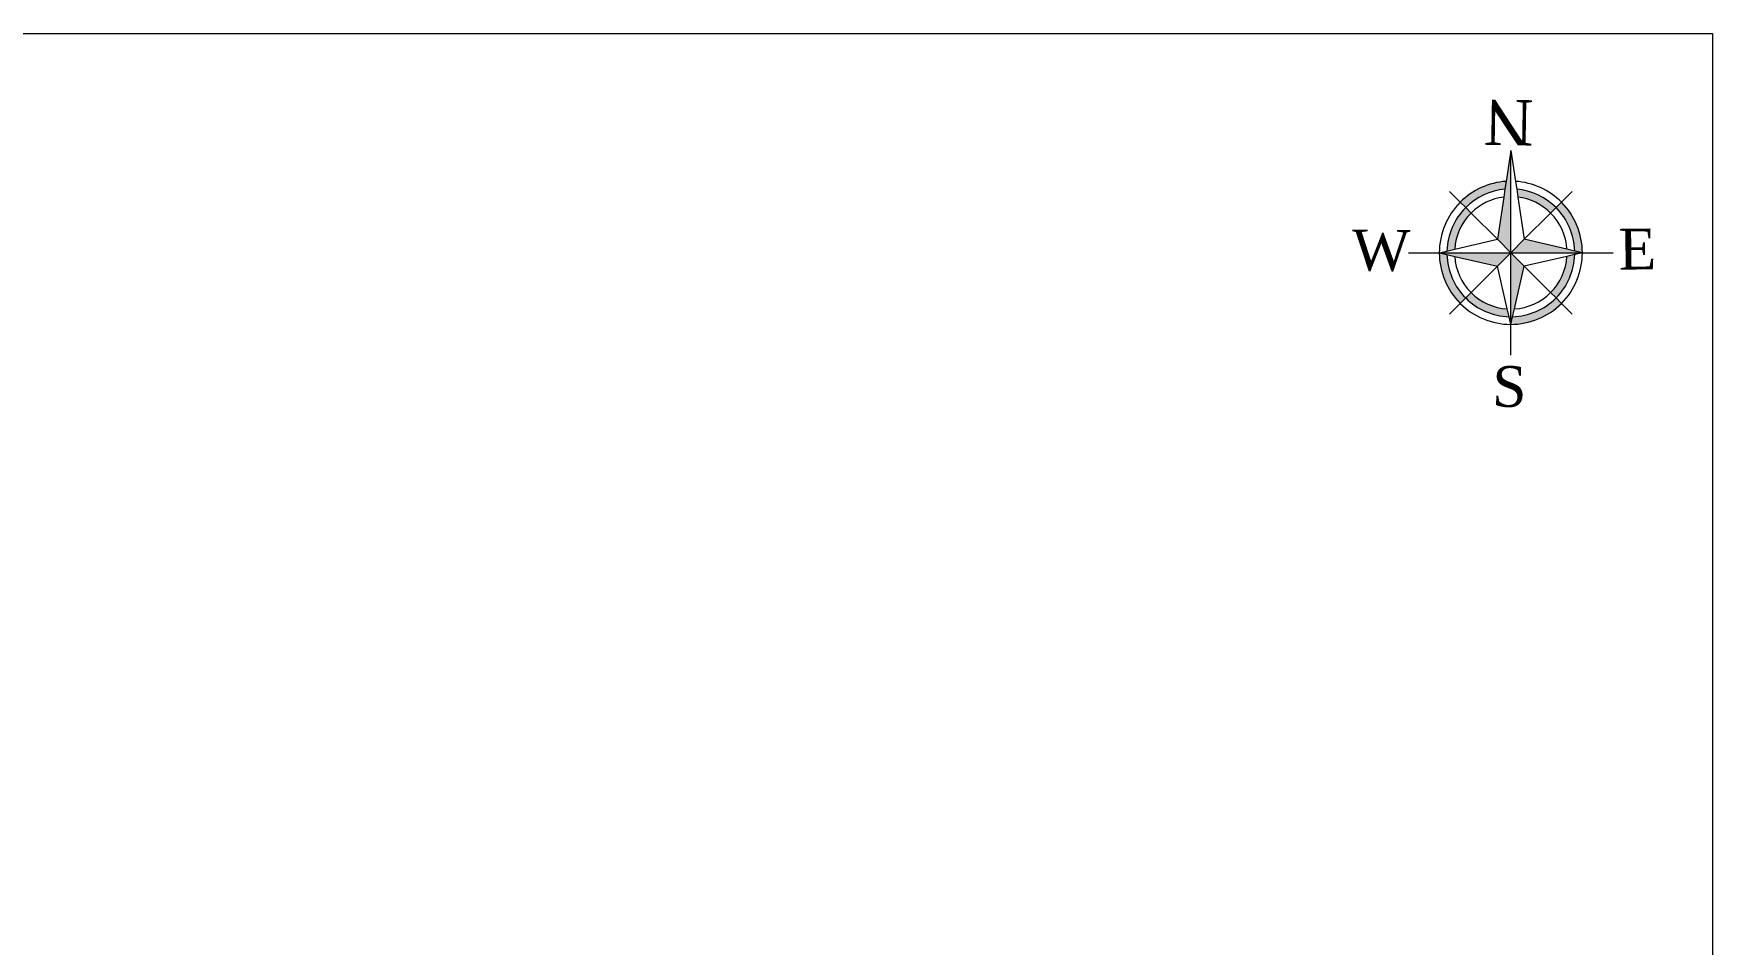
# Model space of a CAD drawing. Header units: millimetres. Extents: x -9083 to 924194, y -232449 to 321637.
# Drawn here: x 96420 to 124218, y 180303 to 195373 of the extents above; entities that cross this region are included whole.
import ezdxf
from ezdxf.enums import TextEntityAlignment as Align

# ---------------------------------------------------------------- set-up
doc = ezdxf.new("R2010")
doc.units = ezdxf.units.MM
doc.header["$LTSCALE"] = 400
doc.header["$MEASUREMENT"] = 0
doc.layers.get('0').update_dxf_attribs({"lineweight": 0, "true_color": 0xff1414})
doc.layers.get('Defpoints').update_dxf_attribs({"color": 8, "lineweight": 5})
doc.styles.add('tblk$0$RMS2', font='romantic.ttf', dxfattribs={"height": 0.3})

# ---------------------------------------------------------------- blocks, each defined once
blk = doc.blocks.new('tblk$0$NORTH1')
at = {"true_color": 0xcd2027}
h = blk.add_hatch(color=242, dxfattribs=at)
edge = h.paths.add_edge_path()
edge.add_ellipse((-1.669395715e-07, -5.600741133e-07), major_axis=(3074.78762584394, 3074.787625868519), ratio=0.9999999999988011, start_angle=269.9999999981299, end_angle=309.7379277049023)
edge.add_line((4330.080550623971, -398.7985845562071), (3796.3979026585, -479.8042722684331))
edge.add_ellipse((-1.669395715e-07, -5.600741133e-07), major_axis=(-2705.813110684781, 2705.813110663153), ratio=0.9999999996076518, start_angle=179.999999997875, end_angle=217.7969148746834, ccw=False)
edge.add_line((2705.813111414114, -2705.813110800227), (3074.78762528993, -3074.787627592101))
edge = h.paths.add_edge_path()
edge.add_ellipse((-1.669395715e-07, -5.600741133e-07), major_axis=(-3443.762140844167, 3443.762140816637), ratio=0.9999999999672264, start_angle=134.9999999990611, end_angle=179.9999999949908)
edge.add_line((3443.762140544073, -3443.762141568936), (3074.78762505902, -3074.787626952632))
edge.add_ellipse((-1.669395715e-07, -5.600741133e-07), major_axis=(-3074.787625864831, 3074.787625840251), ratio=0.9999999999615105, start_angle=136.5999839700687, end_angle=179.99999999813, ccw=False)
edge.add_line((121.4134162562259, -4346.711018554865), (-1.787557266652584e-07, -4870.215126489988))
edge = h.paths.add_edge_path()
edge.add_ellipse((-1.669395715e-07, -5.600741133e-07), major_axis=(3074.787625840254, 3074.787625864833), ratio=0.9999999999615105, start_angle=180.0000000018701, end_angle=223.4000160299313)
edge.add_line((-121.4134163728158, -4346.711017557769), (-243.8441728808393, -3818.820394241834))
edge.add_ellipse((-1.669395715e-07, -5.600741133e-07), major_axis=(-2705.813110688283, 2705.813110666652), ratio=0.9999999999987064, start_angle=90.00000000212498, end_angle=131.3464371582821, ccw=False)
edge.add_line((-2705.813109907526, -2705.813112488482), (-3074.787625375059, -3074.787627121667))
edge = h.paths.add_edge_path()
edge.add_line((-3443.762140525272, -3443.762141710264), (-3074.787625341764, -3074.787627550076))
edge.add_ellipse((-1.669395715e-07, -5.600741133e-07), major_axis=(-3074.787625886183, 3074.787625861604), ratio=0.9999999999930562, start_angle=46.59998398616682, end_angle=90.00000000187009, ccw=False)
edge.add_line((-4346.711017586902, -121.4134174068458), (-4870.215125001617, -1.303153112530708e-06))
edge.add_ellipse((-1.669395715e-07, -5.600741133e-07), major_axis=(3443.762140816637, 3443.762140844167), ratio=0.9999999999659008, start_angle=134.9999999990231, end_angle=180.000000005009)
edge = h.paths.add_edge_path()
edge.add_line((-4346.711017694615, 121.4134163577109), (-3818.820394331211, 243.8441731968196))
edge.add_ellipse((-1.669395715e-07, -5.600741133e-07), major_axis=(2705.813111922097, 2705.813111943724), ratio=0.999999999534726, start_angle=89.99999999787491, end_angle=131.3464371497884, ccw=False)
edge.add_line((-2705.81310952123, 2705.813110845746), (-3074.787625195313, 3074.787626029807))
edge.add_ellipse((-1.669395715e-07, -5.600741133e-07), major_axis=(3074.787625861604, 3074.787625886183), ratio=0.9999999999930562, start_angle=89.99999999812991, end_angle=133.4000160138333)
edge = h.paths.add_edge_path()
edge.add_ellipse((-1.669395715e-07, -5.600741133e-07), major_axis=(-3074.787625864831, 3074.787625840251), ratio=0.9999999999615105, start_angle=-43.40001602993141, end_angle=-1.8699779502640013e-09, ccw=False)
edge.add_line((-121.4134163323906, 4346.711016450891), (1.027947291731834e-07, 4870.215124953655))
edge.add_ellipse((-1.669395715e-07, -5.600741133e-07), major_axis=(-3443.762140844167, 3443.762140816637), ratio=0.9999999999672264, start_angle=-45.00000000093889, end_angle=-5.009144600164167e-09)
edge.add_line((-3443.76214055915, 3443.762140494655), (-3074.787625405472, 3074.787625263445))
edge = h.paths.add_edge_path()
edge.add_line((2705.813111708296, 2705.81310923351), (3074.787625000114, 3074.787625475903))
edge.add_ellipse((-1.669395715e-07, -5.600741133e-07), major_axis=(3074.787625840254, 3074.787625864833), ratio=0.9999999999615105, start_angle=1.870077100071979e-09, end_angle=43.40001602993135)
edge.add_line((121.4134163274721, 4346.711016513872), (243.8441728354955, 3818.820393197937))
edge.add_ellipse((-1.669395715e-07, -5.600741133e-07), major_axis=(-2705.813110688283, 2705.813110666652), ratio=0.9999999999987064, start_angle=-89.99999999787491, end_angle=-48.65356284171702, ccw=False)
edge = h.paths.add_edge_path()
edge.add_line((4330.080550938903, 398.7985823615454), (4859.796289771562, 318.3950166811702))
edge.add_ellipse((-1.669395715e-07, -5.600741133e-07), major_axis=(-3443.762140877652, 3443.762140850124), ratio=0.9999999999902769, start_angle=228.7484403144288, end_angle=270.0000000050092)
edge.add_line((3443.762140464067, 3443.762140680803), (3074.787624996534, 3074.78762604762))
edge.add_ellipse((-1.669395715e-07, -5.600741133e-07), major_axis=(-3074.78762586852, 3074.787625843943), ratio=0.999999999998801, start_angle=230.2620722950973, end_angle=270.00000000187003, ccw=False)
h = blk.add_hatch(color=242, dxfattribs=at)
h.paths.add_polyline_path([(-8.463393899999999e-08, -4870.215126963216), (121.413415968389, -4346.711018630536), (243.8441728793259, -3818.820394610521), (916.8760880379125, -916.8760899134213), (-1.669395715e-07, -5.600741133e-07)])
h.paths.add_polyline_path([(1.511652954e-07, -5.146721378e-07), (6957.450179598365, -9.718351066e-07), (4859.796288732672, 318.395016698516), (4330.080550832936, 398.7985824675998), (3796.397902321827, 479.8042706233682), (916.8760881877679, 916.8760878267931)])
h.paths.add_polyline_path([(-1.669395715e-07, -5.600741133e-07), (5.36383595e-08, 4870.215124813956), (-121.4134163928684, 4346.711016874993), (-243.8441731678613, 3818.82039308129), (-916.8760884474323, 916.8760876581073)])
h.paths.add_polyline_path([(-4870.21512740248, -5.054753274e-07), (-4346.711018282862, -121.4134175576037), (-3818.820394701587, -243.8441743628355), (-916.8760877187017, -916.876089385594), (-4.849862307e-07, -6.053596735e-07)])
for p, q in [((-7.07514118e-08, 6957.450178406434), (-1.516891643e-07, -5.542533472e-07)), ((-7.13334884e-08, 4870.215124959475), (-121.4134161750262, 4346.711017071736)), ((-7.13334884e-08, 4870.215124959475), (-1.516891643e-07, -5.542533472e-07)), ((-7.13334884e-08, 4870.215124959475), (121.4134159241803, 4346.711016968009)), ((-3443.762140561477, 3443.762140577776), (-4181.711169165879, 4181.711170471738)), ((-3074.787624745339, 3074.787625441095), (-3443.762140561477, 3443.762140577776)), ((-243.8441731487401, 3818.820393083618), (-916.8760881918423, 916.8760881954803)), ((-121.4134161750262, 4346.711017071736), (-243.8441731487401, 3818.820393083618)), ((121.4134159241803, 4346.711016968009), (243.8441728104663, 3818.8203930842)), ((243.8441728104663, 3818.8203930842), (916.8760881253693, 916.8760882430944)), ((3074.78762475605, 3074.78762550652), (3443.762140460196, 3443.762140659965)), ((3443.762140460196, 3443.762140659965), (4181.711172389012, 4181.711170446477)), ((-2705.813108976669, 2705.813110351563), (-3074.787624745339, 3074.787625441095)), ((-916.8760881918423, 916.8760881954803), (-2705.813108976669, 2705.813110351563)), ((916.8760881253693, 916.8760882430944), (2705.813112221397, 2705.813110209885)), ((2705.813112221397, 2705.813110209885), (3074.78762475605, 3074.78762550652)), ((-4870.215126280381, -4.263129085e-07), (-4346.711018241534, 121.4134158056695)), ((-4346.711018241534, 121.4134158056695), (-3818.8203945469, 243.8441726920428)), ((-3818.8203945469, 243.8441726920428), (-916.8760881918423, 916.8760881954803)), ((-1.516891643e-07, -5.542533472e-07), (-916.8760881918423, 916.8760881954803)), ((-1.516891643e-07, -5.542533472e-07), (916.8760881253693, 916.8760882430944)), ((3796.397902344557, 479.8042706518898), (916.8760881253693, 916.8760882430944)), ((4330.080550845945, 398.7985824597999), (3796.397902344557, 479.8042706518898)), ((4859.796288827114, 318.3950170635944), (4330.080550845945, 398.7985824597999)), ((6957.450178288782, -3.983732313e-07), (4859.796288827114, 318.3950170635944)), ((-6957.450178118801, -4.263129085e-07), (-4870.215126280381, -4.263129085e-07)), ((-4870.215126280381, -4.263129085e-07), (-1.516891643e-07, -5.542533472e-07)), ((-4870.215126280381, -4.263129085e-07), (-4346.711018156319, -121.4134172399062)), ((-4346.711018156319, -121.4134172399062), (-3818.820394499198, -243.84417416621)), ((-3818.820394499198, -243.84417416621), (-916.8760880502232, -916.8760897300673)), ((-916.8760880502232, -916.8760897300673), (-2705.813109071228, -2705.813111366821)), ((-1.516891643e-07, -5.542533472e-07), (-916.8760880502232, -916.8760897300673)), ((-243.8441729718179, -3818.820394334616), (-916.8760880502232, -916.8760897300673)), ((-1.516891643e-07, -5.542533472e-07), (-4.26080078e-08, -4870.21512587869)), ((-1.516891643e-07, -5.542533472e-07), (-9.062932800000001e-08, -6957.450179656968)), ((-1.516891643e-07, -5.542533472e-07), (6957.450178288782, -3.983732313e-07)), ((-1.516891643e-07, -5.542533472e-07), (916.87608807761, -916.8760898718613)), ((243.8441727980972, -3818.820394523092), (916.87608807761, -916.8760898718613)), ((3796.397902255588, -479.8042718139476), (916.87608807761, -916.8760898718613)), ((916.87608807761, -916.8760898718613), (2705.813112268894, -2705.813111272059)), ((4330.080550694225, -398.7985841962508), (3796.397902255588, -479.8042718139476)), ((4859.796288841171, -318.3950181448599), (4330.080550694225, -398.7985841962508)), ((6957.450178288782, -3.983732313e-07), (4859.796288841171, -318.3950181448599)), ((-3074.787624775403, -3074.787626520381), (-3443.762140479638, -3443.762141673943)), ((-2705.813109071228, -2705.813111366821), (-3074.787624775403, -3074.787626520381)), ((2705.813112268894, -2705.813111272059), (3074.787624394842, -3074.787626502221)), ((3074.787624394842, -3074.787626502221), (3443.762140542123, -3443.762141591637)), ((-3443.762140479638, -3443.762141673943), (-4181.711169144079, -4181.711171698058)), ((-121.4134163221461, -4346.711018360337), (-243.8441729718179, -3818.820394334616)), ((-4.26080078e-08, -4870.21512587869), (-121.4134163221461, -4346.711018360337)), ((-4.26080078e-08, -4870.21512587869), (121.413416013791, -4346.711018322152)), ((121.413416013791, -4346.711018322152), (243.8441727980972, -3818.820394523092)), ((3443.762140542123, -3443.762141591637), (4181.711172410781, -4181.711171723437))]:
    blk.add_line(p, q)
for major_axis, ratio, start_param, end_param in [((-3443.762140844169, 3443.762140816637), 0.9999999999672271, -0.7853981634138351, -8.74261e-11), ((3443.762140816637, 3443.762140844169), 0.9999999999672271, 8.7426e-11, 0.7853981634138351), ((-3443.762140844169, 3443.762140816637), 0.9999999999659008, -8.74261e-11, 0.7853981634144978), ((-3074.787625864829, 3074.787625840248), 0.9999999999615105, -0.7574731751406205, -3.26392e-11), ((2705.813110666654, 2705.813110688281), 0.9999999999987066, 0.8491648644139456, 1.570796326757806), ((3074.787625840255, 3074.787625864833), 0.9999999999615105, 3.2639e-11, 0.7574731751406205), ((-2705.813110688281, 2705.813110666654), 0.999999999998706, -1.570796326757806, -0.8491648644139456), ((-3443.762140877653, 3443.762140850126), 0.9999999999902769, 3.992413442288515, 4.712388980472113), ((3074.787625861603, 3074.787625886183), 0.9999999999930558, 1.570796326762254, 2.32826950165455), ((2705.813111922097, 2705.813111943725), 0.999999999534726, 1.570796326757806, 2.292427789027601), ((2705.813110663149, 2705.81311068478), 0.999999999607652, 5.623504695520341, 6.283185307216676), ((-3074.787625868517, 3074.787625843941), 0.999999999998801, 4.018831304014661, 4.712388980417328), ((3443.762140816637, 3443.762140844169), 0.9999999999659016, 2.356194490175294, 3.141592653677219), ((-3074.787625886181, 3074.7876258616), 0.9999999999930558, 0.8133231519352413, 1.570796326827535), ((-2705.813111943723, 2705.813111922092), 0.999999999534726, 0.8491648645621896, 1.570796326831985), ((-2705.81311068478, 2705.813110663149), 0.999999999607652, 3.141592653552703, 3.801273265249037), ((3074.787625843941, 3074.78762586852), 0.9999999999988011, 4.71238898035205, 5.405946656754712), ((3443.762140850126, 3443.762140877653), 0.9999999999902769, 4.712388980297262, 5.432364518480863), ((3074.787625840255, 3074.787625864833), 0.9999999999615105, 3.141592653622431, 3.899065828730412), ((-2705.813110688281, 2705.813110666654), 0.999999999998706, 1.570796326831985, 2.292427789175845), ((-3074.787625864829, 3074.787625840248), 0.9999999999615105, 2.384119478449171, 3.141592653557153), ((2705.813110666654, 2705.813110688281), 0.9999999999987066, 3.990757518003738, 4.712388980347597), ((3443.762140816637, 3443.762140844169), 0.9999999999672271, 3.141592653677219, 3.926990817003627), ((-3443.762140844169, 3443.762140816637), 0.9999999999672271, 2.356194490175957, 3.141592653502366)]:
    blk.add_ellipse((0, 0), major_axis=major_axis, ratio=ratio, start_param=start_param, end_param=end_param)

msp = doc.modelspace()

# ---------------------------------------------------------------- linework, layer by layer
at = {"layer": 'Defpoints'}
msp.add_lwpolyline([(60521.11388126761, 195373.2351082899), (124217.9216684767, 195373.2351082899), (124217.9216684767, 137087.8891131574), (60521.11388126761, 137087.8891131574)], close=True, dxfattribs=at)

# ---------------------------------------------------------------- block references
at = {"xscale": 0.2432017664766565, "yscale": 0.2432017664766565, "zscale": 0.2432017664766565, "rotation": 90.0000000032806}
msp.add_blockref('tblk$0$NORTH1', (120880.1987679918, 191746.2280459965), dxfattribs=at)

# ---------------------------------------------------------------- texts
at = {"color": 3, "style": 'tblk$0$RMS2', "width": 1.000000001121819}
msp.add_text('N', height=750.8583380511087, rotation=179.0426632748446, dxfattribs=at).set_placement((120848.9768909743, 193901.8954843488), align=Align.MIDDLE)
at = {"style": 'tblk$0$RMS2', "width": 0.9999999989022204}
for s, height, rotation, p in [('W', 675.7725042459989, 359.4784027814546, (118732.4105321677, 191780.8705556308)), ('E', 675.7725042459988, 0.679757749989081, (122975.0562286077, 191808.0320821724)), ('S', 675.7725042459989, 358.6467419231602, (120857.4419047582, 189534.0826206317))]:
    msp.add_text(s, height=height, rotation=rotation, dxfattribs=at).set_placement(p, align=Align.MIDDLE)

doc.saveas('drawing.dxf')
